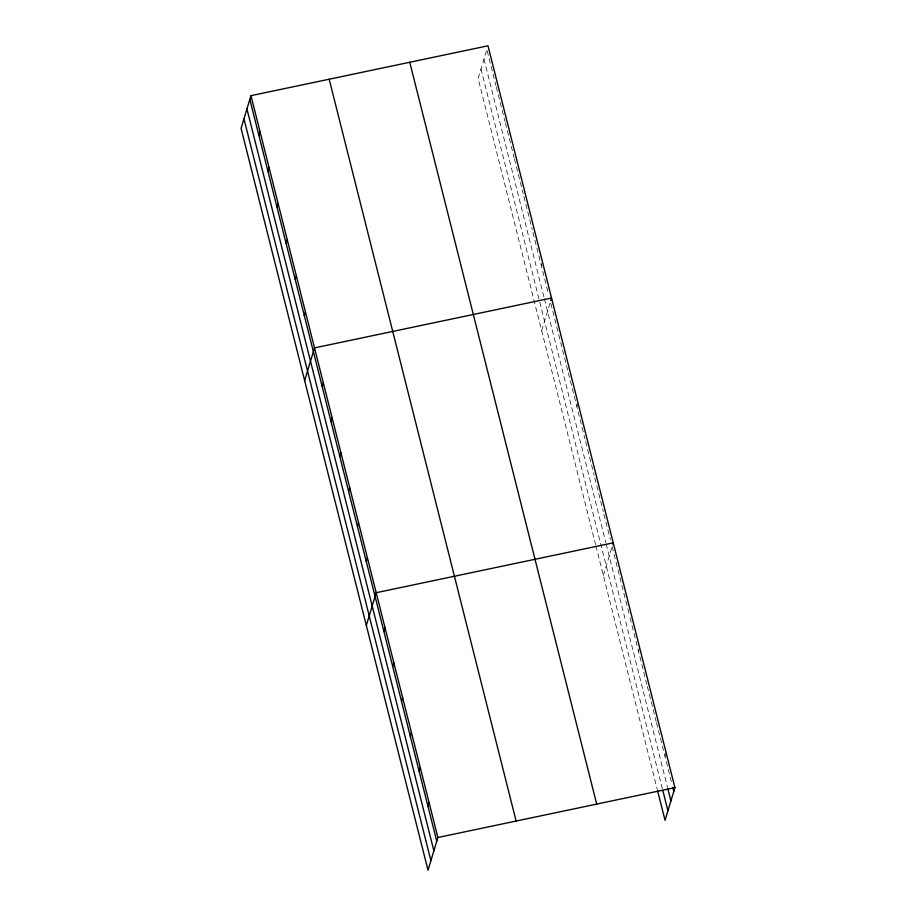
<?xml version="1.0" encoding="UTF-8"?>
<svg xmlns="http://www.w3.org/2000/svg" width="916" height="916" viewBox="0 0 916 916"><rect width="100%" height="100%" fill="white"/><g stroke="black" fill="none" stroke-linecap="round" stroke-linejoin="round"><path stroke-width="0.69" stroke-dasharray="4.58 3.44" d="M486.453 50.884L478.118 78.49L595.56 544.585M541.345 265.709L542.467 261.987M541.677 330.71L550.413 301.742L568.046 371.69M576.851 406.658L577.973 402.937M603.358 575.523L613.228 542.833M638.544 651.459L639.666 647.749M664.982 756.376L666.104 752.666M487.209 50.907L495.945 85.554M496.289 86.94L505.025 121.576M505.369 122.973L514.105 157.609M514.448 158.995L523.185 193.642M523.883 196.413L532.265 229.676M532.963 232.446L548.318 293.429M568.378 373.03L584.992 438.936M585.668 441.627L594.14 475.255M594.816 477.946L603.289 511.575M603.976 514.265L610.411 539.822M612.106 546.543L629.727 616.491M630.071 617.831L647.017 685.088M647.36 686.439L656.165 721.407M656.509 722.747L672.104 784.623M483.98 59.082L544.035 297.448M544.39 298.834L605.831 542.661M606.174 544.001L667.524 787.462M481.003 68.929L662.508 789.237M595.904 545.925L657.253 789.386"/><path stroke-width="1.37" d="M250.95 95.676L241.08 128.366L428.012 870.2L437.882 837.51L250.95 95.676L487.988 45.8L674.92 787.634L665.05 820.324L657.585 790.737M258.907 135.431L260.029 131.709M267.987 171.452L269.109 167.743M277.067 207.485L278.189 203.776M286.147 243.519L287.269 239.809M295.227 279.552L296.349 275.831M304.307 315.585L305.429 311.864M304.639 380.587L314.509 347.897L551.547 298.021L550.791 300.505M322.203 386.586L323.325 382.877M331.008 421.566L332.13 417.845M339.825 456.534L340.947 452.813M348.641 491.503L349.763 487.793M357.446 526.482L358.568 522.761M366.263 561.451L367.385 557.73M366.331 625.399L376.201 592.709L613.228 542.833M383.884 631.399L385.006 627.678M392.701 666.367L393.823 662.646M401.517 701.335L402.639 697.626M410.322 736.315L411.444 732.594M419.139 771.283L420.261 767.562M427.955 806.252L429.077 802.542M437.882 837.51L674.92 787.634M672.779 787.313L673.798 791.355M667.856 788.802L670.913 800.916M662.852 790.588L667.936 810.763M409.761 62.254L596.694 804.088M329.176 79.211L516.109 821.045M249.828 99.397L436.76 841.232M246.942 108.958L433.875 850.792M243.965 118.805L430.898 860.639"/></g></svg>
